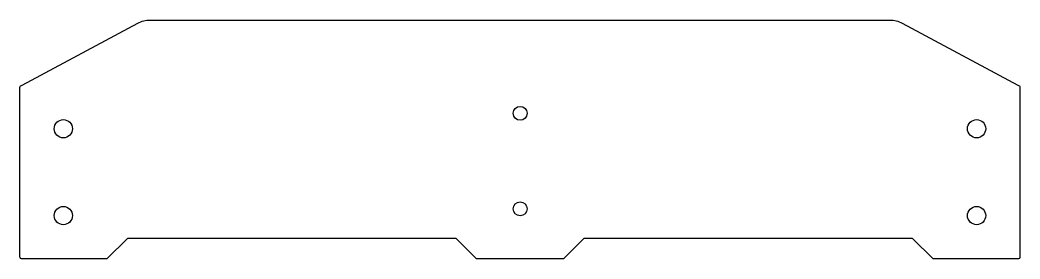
# Model space of a CAD drawing. Header units: millimetres. Extents: x 10 to 241, y -185 to -130.
import ezdxf

# ---------------------------------------------------------------- set-up
doc = ezdxf.new("R2010")
doc.units = ezdxf.units.MM
doc.layers.get('0').update_dxf_attribs({"linetype": 'CONTINUOUS'})

msp = doc.modelspace()

# ---------------------------------------------------------------- linework, layer by layer
msp.add_lwpolyline([(140.21, -180.19), (135.47, -184.93), (115.47, -184.93), (110.73, -180.19), (35, -180.19), (30.26, -184.93), (10.76, -184.93, -0.414214), (10.26, -184.43), (10.26, -145.43, -0.414214), (10.76, -144.93), (37.42, -130.6, -0.120791), (40.19, -129.89), (210.76, -129.89, -0.120791), (213.52, -130.6), (240.18, -144.93, -0.414214), (240.68, -145.43), (240.68, -184.43, -0.414214), (240.18, -184.93), (220.68, -184.93), (215.94, -180.19)], format="xyb", close=True)
for centre, radius in [((125.5, -151.38), 1.6), ((20.26, -154.93), 2.1), ((230.68, -154.93), 2.1), ((125.5, -173.38), 1.6), ((20.26, -174.93), 2.1), ((230.68, -174.93), 2.1)]:
    msp.add_circle(centre, radius)

doc.saveas('drawing.dxf')
